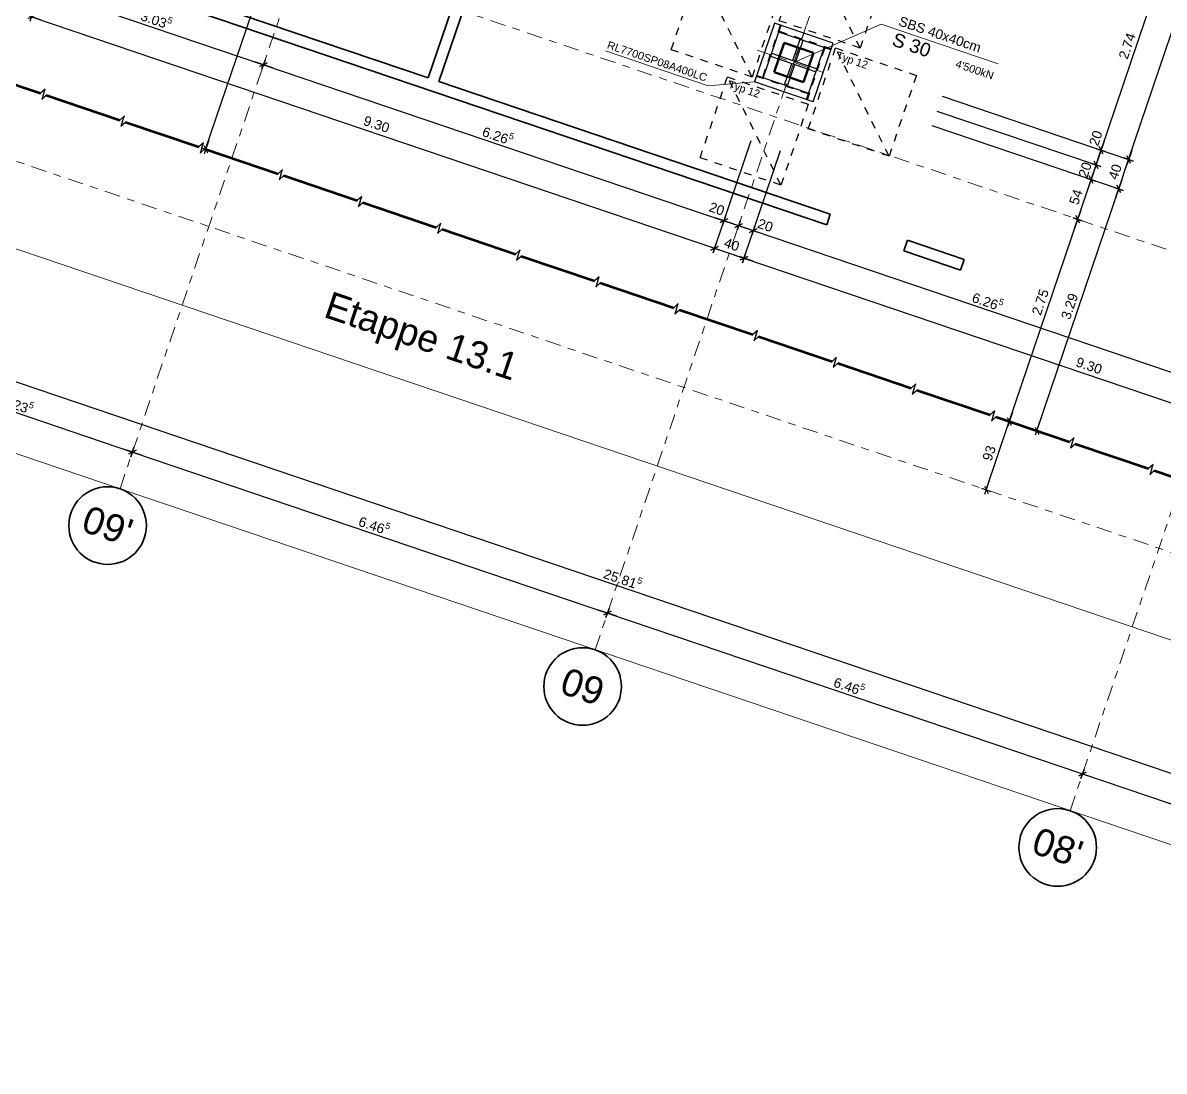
# Model space of a CAD drawing. Header units: metres. Extents: x 2661608 to 2661648.6, y 1209464.3 to 1209501.1.
# Drawn here: x 2661616.57 to 2661631.29, y 1209464.29 to 1209477.8 of the extents above; entities that cross this region are included whole.
import ezdxf

# ---------------------------------------------------------------- set-up
doc = ezdxf.new("R2010")
doc.units = ezdxf.units.M
doc.header["$PDMODE"] = 65
for name, pattern in [('AUSGEZOGEN', [0]), ('PHANTOM2_S8', [0.3, 0.2, -0.05, 0, -0.05]), ('VERDECKT2_S2', [0.025, 0, -0.025])]:
    doc.linetypes.add(name, pattern=pattern)
for name, color, linetype, lineweight in [('TB_639', 7, 'AUSGEZOGEN', 25), ('TB_641', 7, 'AUSGEZOGEN', 25), ('TB_643', 7, 'AUSGEZOGEN', 25), ('TB_645', 7, 'AUSGEZOGEN', 25), ('TB_649', 7, 'AUSGEZOGEN', 25), ('TB_650', 7, 'AUSGEZOGEN', 25)]:
    doc.layers.add(name, color=color, linetype=linetype, lineweight=lineweight)
doc.styles.add('ARIAL', font='arial.ttf')
doc.styles.add('MtXpl_Arial', font='arial.ttf')
doc.dimstyles.new('DIMSTYLE_3', dxfattribs={"dimtxt": 0.125, "dimasz": 0.125, "dimexe": 0, "dimexo": 0, "dimgap": 0.0625, "dimtad": 2, "dimdec": 3, "dimrnd": 0.005, "dimzin": 4, "dimdsep": 46, "dimtxsty": 'ARIAL', "dimblk1": 'ALL_ML_STRICH', "dimblk2": 'ALL_ML_STRICH', "dimsah": 1, "dimcen": 0, "dimclrd": 7, "dimclre": 7, "dimclrt": 7, "dimazin": 3, "dimtfac": 1, "dimtdec": 0, "dimtix": 1, "dimtmove": 2, "dimatfit": 3, "dimfxl": 0, "dimlwd": 0, "dimlwe": 25})
doc.dimstyles.new('DIMSTYLE_5', dxfattribs={"dimtxt": 0.125, "dimasz": 0.125, "dimexe": 0, "dimexo": 0, "dimgap": 0.0625, "dimtad": 2, "dimdec": 1, "dimlfac": 100, "dimrnd": 0.5, "dimzin": 4, "dimdsep": 46, "dimtxsty": 'ARIAL', "dimblk1": 'ALL_ML_STRICH', "dimblk2": 'ALL_ML_STRICH', "dimsah": 1, "dimcen": 0, "dimclrd": 7, "dimclre": 7, "dimclrt": 7, "dimazin": 3, "dimtfac": 1, "dimtdec": 0, "dimtix": 1, "dimtmove": 2, "dimatfit": 3, "dimfxl": 0, "dimtvp": 1.2, "dimlwd": 0, "dimlwe": 25})
doc.dimstyles.new('DIMSTYLE_7', dxfattribs={"dimtxt": 0.125, "dimasz": 0.125, "dimexe": 0, "dimexo": 0, "dimgap": 0.0625, "dimtad": 2, "dimrnd": 0.005, "dimzin": 4, "dimdsep": 46, "dimtxsty": 'ARIAL', "dimblk1": 'ALL_ML_STRICH', "dimblk2": 'ALL_ML_STRICH', "dimsah": 1, "dimcen": 0, "dimclrd": 7, "dimclre": 7, "dimclrt": 7, "dimazin": 3, "dimtfac": 1, "dimtdec": 0, "dimtix": 1, "dimtmove": 2, "dimatfit": 3, "dimfxl": 0, "dimlwd": 0, "dimlwe": 25})
doc.dimstyles.new('DIMSTYLE_9', dxfattribs={"dimtxt": 0.125, "dimasz": 0.125, "dimexe": 0, "dimexo": 0, "dimgap": 0.0625, "dimtad": 2, "dimdec": 1, "dimlfac": 100, "dimrnd": 0.5, "dimzin": 4, "dimdsep": 46, "dimtxsty": 'ARIAL', "dimblk1": 'ALL_ML_STRICH', "dimblk2": 'ALL_ML_STRICH', "dimsah": 1, "dimcen": 0, "dimclrd": 7, "dimclre": 7, "dimclrt": 7, "dimazin": 3, "dimtfac": 1, "dimtdec": 0, "dimtix": 1, "dimtmove": 2, "dimatfit": 3, "dimfxl": 0, "dimlwd": 0, "dimlwe": 25})

# ---------------------------------------------------------------- blocks, each defined once
blk = doc.blocks.new('COMPLEXOBJECT_0')
at = {"layer": 'TB_645', "color": 7, "linetype": 'VERDECKT2_S2', "lineweight": 25, "transparency": 33554687}
for p, q in [((2661626.326, 1209477.829), (2661626.679, 1209478.871)), ((2661626.679, 1209478.871), (2661627.721, 1209478.518)), ((2661627.368, 1209477.476), (2661626.679, 1209478.871)), ((2661624.933, 1209477.456), (2661625.286, 1209478.498)), ((2661625.286, 1209478.498), (2661626.327, 1209478.145)), ((2661625.975, 1209477.103), (2661625.286, 1209478.498)), ((2661627.721, 1209478.518), (2661627.368, 1209477.476)), ((2661626.327, 1209478.145), (2661625.975, 1209477.103)), ((2661627.368, 1209477.476), (2661626.326, 1209477.829)), ((2661626.338, 1209477.772), (2661626.109, 1209477.095)), ((2661626.995, 1209477.465), (2661626.317, 1209477.695)), ((2661625.975, 1209477.103), (2661624.933, 1209477.456)), ((2661626.688, 1209476.809), (2661626.917, 1209477.486)), ((2661626.699, 1209476.436), (2661627.052, 1209477.478)), ((2661627.052, 1209477.478), (2661628.094, 1209477.125)), ((2661627.741, 1209476.083), (2661627.052, 1209477.478)), ((2661625.306, 1209476.063), (2661625.658, 1209477.105)), ((2661625.658, 1209477.105), (2661626.7, 1209476.752)), ((2661626.348, 1209475.71), (2661625.658, 1209477.105)), ((2661626.032, 1209477.116), (2661626.709, 1209476.886)), ((2661628.094, 1209477.125), (2661627.741, 1209476.083)), ((2661626.7, 1209476.752), (2661626.348, 1209475.71)), ((2661627.741, 1209476.083), (2661626.699, 1209476.436)), ((2661626.348, 1209475.71), (2661625.306, 1209476.063))]:
    blk.add_line(p, q, dxfattribs=at)
at = {"layer": 'TB_645', "color": 7, "linetype": 'AUSGEZOGEN', "lineweight": 25, "transparency": 33554687}
for p, q in [((2661626.263, 1209477.798), (2661626.006, 1209477.04)), ((2661627.02, 1209477.541), (2661626.263, 1209477.798)), ((2661626.348, 1209477.769), (2661626.12, 1209477.096)), ((2661626.991, 1209477.456), (2661626.319, 1209477.683)), ((2661626.501, 1209477.316), (2661626.594, 1209477.59)), ((2661626.539, 1209477.303), (2661626.632, 1209477.578)), ((2661626.764, 1209476.783), (2661627.02, 1209477.541)), ((2661626.213, 1209477.371), (2661626.8, 1209477.172)), ((2661626.226, 1209477.409), (2661626.813, 1209477.21)), ((2661626.679, 1209476.812), (2661626.906, 1209477.485)), ((2661626.395, 1209477.003), (2661626.488, 1209477.278)), ((2661626.433, 1209476.99), (2661626.526, 1209477.265)), ((2661626.035, 1209477.125), (2661626.707, 1209476.897)), ((2661626.764, 1209476.783), (2661626.006, 1209477.04))]:
    blk.add_line(p, q, dxfattribs=at)
at = {"layer": 'TB_645', "color": 7, "linetype": 'AUSGEZOGEN', "lineweight": 18, "transparency": 33554687}
for p, q in [((2661624.084, 1209477.441), (2661625.409, 1209476.992)), ((2661625.409, 1209476.992), (2661626.006, 1209477.04))]:
    blk.add_line(p, q, dxfattribs=at)
at = {"layer": 'TB_645', "color": 7, "linetype": 'AUSGEZOGEN', "lineweight": 25, "transparency": 33554687, "char_height": 0.1, "attachment_point": 7, "style": 'ARIAL'}
for s, insert, width, rotation in [('\\W0.98;Typ 12', (2661626.669, 1209478.705), 0.47747, 341.2953), ('\\W0.98;Typ 12', (2661625.276, 1209478.333), 0.47747, 341.2953), ('\\W1.01;RL7700SP08A400LC', (2661624.096, 1209477.475), 1.39534, 341.2952), ('\\W0.98;Typ 12', (2661627.042, 1209477.312), 0.47747, 341.2953), ('\\W0.98;Typ 12', (2661625.649, 1209476.939), 0.47747, 341.2953)]:
    blk.add_mtext(s, dxfattribs=dict(at, insert=insert, width=width, rotation=rotation))
blk = doc.blocks.new('ALL_ML_STRICH')
at = {"color": 0, "linetype": 'ByBlock', "lineweight": -2}
for p, q in [((-1, 0), (0.5, 0)), ((-0.3, -0.3), (0.3, 0.3)), ((0, -0.5), (0, 0.5))]:
    blk.add_line(p, q, dxfattribs=at)
blk = doc.blocks.new('*D16')
at = {"layer": 'DEFPOINTS', "color": 7, "linetype": 'AUSGEZOGEN', "lineweight": 25, "transparency": 16777216}
for p in [(2661615.138, 1209473.939), (2661614.924, 1209473.307), (2661618.237, 1209473.011)]:
    blk.add_point(p, dxfattribs=at)
at = {"layer": 'TB_649', "color": 7, "linetype": 'AUSGEZOGEN', "lineweight": -2, "transparency": 16777216}
for p, q in [((2661614.924, 1209473.307), (2661614.924, 1209473.307)), ((2661614.924, 1209473.307), (2661617.986, 1209472.27)), ((2661617.986, 1209472.27), (2661617.986, 1209472.27))]:
    blk.add_line(p, q, dxfattribs=at)
at = {"layer": 'TB_649', "color": 7, "linetype": 'AUSGEZOGEN', "lineweight": 25, "transparency": 16777216, "xscale": 0.125, "yscale": 0.125, "zscale": 0.125}
for p, rotation in [((2661614.924, 1209473.307), 161.2952432351559), ((2661617.986, 1209472.27), 341.295243235156)]:
    blk.add_blockref('ALL_ML_STRICH', p, dxfattribs=dict(at, rotation=rotation))
at = {"layer": 'TB_649', "color": 7, "linetype": 'AUSGEZOGEN', "lineweight": 25, "transparency": 16777216, "insert": (2661616.512, 1209472.89), "char_height": 0.125, "width": 0.625, "attachment_point": 5, "rotation": 341.2952, "style": 'ARIAL'}
blk.add_mtext('\\A1;{\\A1;{3.23\\H0.082500;\\S5^ ;}}', dxfattribs=at)
blk = doc.blocks.new('*D17')
at = {"layer": 'DEFPOINTS', "color": 7, "linetype": 'AUSGEZOGEN', "lineweight": 25, "transparency": 16777216}
for p in [(2661618.237, 1209473.011), (2661617.986, 1209472.27), (2661624.373, 1209470.97)]:
    blk.add_point(p, dxfattribs=at)
at = {"layer": 'TB_649', "color": 7, "linetype": 'AUSGEZOGEN', "lineweight": -2, "transparency": 16777216}
for p, q in [((2661617.986, 1209472.27), (2661617.986, 1209472.27)), ((2661617.986, 1209472.27), (2661624.111, 1209470.196)), ((2661624.111, 1209470.196), (2661624.111, 1209470.196))]:
    blk.add_line(p, q, dxfattribs=at)
at = {"layer": 'TB_649', "color": 7, "linetype": 'AUSGEZOGEN', "lineweight": 25, "transparency": 16777216, "xscale": 0.125, "yscale": 0.125, "zscale": 0.125}
for p, rotation in [((2661617.986, 1209472.27), 161.2952432351559), ((2661624.111, 1209470.196), 341.295243235156)]:
    blk.add_blockref('ALL_ML_STRICH', p, dxfattribs=dict(at, rotation=rotation))
at = {"layer": 'TB_649', "color": 7, "linetype": 'AUSGEZOGEN', "lineweight": 25, "transparency": 16777216, "insert": (2661621.106, 1209471.334), "char_height": 0.125, "width": 0.625, "attachment_point": 5, "rotation": 341.2952, "style": 'ARIAL'}
blk.add_mtext('\\A1;{\\A1;{6.46\\H0.082500;\\S5^ ;}}', dxfattribs=at)
blk = doc.blocks.new('*D18')
at = {"layer": 'DEFPOINTS', "color": 7, "linetype": 'AUSGEZOGEN', "lineweight": 25, "transparency": 16777216}
for p in [(2661624.373, 1209470.97), (2661624.111, 1209470.196), (2661630.344, 1209468.439)]:
    blk.add_point(p, dxfattribs=at)
at = {"layer": 'TB_649', "color": 7, "linetype": 'AUSGEZOGEN', "lineweight": -2, "transparency": 16777216}
for p, q in [((2661624.111, 1209470.196), (2661624.111, 1209470.196)), ((2661624.111, 1209470.196), (2661630.236, 1209468.122)), ((2661630.236, 1209468.122), (2661630.236, 1209468.122))]:
    blk.add_line(p, q, dxfattribs=at)
at = {"layer": 'TB_649', "color": 7, "linetype": 'AUSGEZOGEN', "lineweight": 25, "transparency": 16777216, "xscale": 0.125, "yscale": 0.125, "zscale": 0.125}
for p, rotation in [((2661624.111, 1209470.196), 161.2952432351559), ((2661630.236, 1209468.122), 341.295243235156)]:
    blk.add_blockref('ALL_ML_STRICH', p, dxfattribs=dict(at, rotation=rotation))
at = {"layer": 'TB_649', "color": 7, "linetype": 'AUSGEZOGEN', "lineweight": 25, "transparency": 16777216, "insert": (2661627.231, 1209469.261), "char_height": 0.125, "width": 0.625, "attachment_point": 5, "rotation": 341.2952, "style": 'ARIAL'}
blk.add_mtext('\\A1;{\\A1;{6.46\\H0.082500;\\S5^ ;}}', dxfattribs=at)
blk = doc.blocks.new('*D19')
at = {"layer": 'DEFPOINTS', "color": 7, "linetype": 'AUSGEZOGEN', "lineweight": 25, "transparency": 16777216}
for p in [(2661630.344, 1209468.439), (2661630.236, 1209468.122), (2661633.509, 1209467.707)]:
    blk.add_point(p, dxfattribs=at)
at = {"layer": 'TB_649', "color": 7, "linetype": 'AUSGEZOGEN', "lineweight": -2, "transparency": 16777216}
for p, q in [((2661630.236, 1209468.122), (2661630.236, 1209468.122)), ((2661630.236, 1209468.122), (2661633.299, 1209467.085)), ((2661633.299, 1209467.085), (2661633.299, 1209467.085))]:
    blk.add_line(p, q, dxfattribs=at)
at = {"layer": 'TB_649', "color": 7, "linetype": 'AUSGEZOGEN', "lineweight": 25, "transparency": 16777216, "xscale": 0.125, "yscale": 0.125, "zscale": 0.125}
for p, rotation in [((2661630.236, 1209468.122), 161.2952432351559), ((2661633.299, 1209467.085), 341.295243235156)]:
    blk.add_blockref('ALL_ML_STRICH', p, dxfattribs=dict(at, rotation=rotation))
at = {"layer": 'TB_649', "color": 7, "linetype": 'AUSGEZOGEN', "lineweight": 25, "transparency": 16777216, "insert": (2661631.825, 1209467.705), "char_height": 0.125, "width": 0.625, "attachment_point": 5, "rotation": 341.2952, "style": 'ARIAL'}
blk.add_mtext('\\A1;{\\A1;{3.23\\H0.082500;\\S5^ ;}}', dxfattribs=at)
blk = doc.blocks.new('*D22')
at = {"layer": 'DEFPOINTS', "color": 7, "linetype": 'AUSGEZOGEN', "lineweight": 25, "transparency": 16777216}
for p in [(2661612.629, 1209476.445), (2661612.032, 1209474.682), (2661637.18, 1209468.461)]:
    blk.add_point(p, dxfattribs=at)
at = {"layer": 'TB_649', "color": 7, "linetype": 'AUSGEZOGEN', "lineweight": -2, "transparency": 16777216}
for p, q in [((2661612.393, 1209475.747), (2661612.032, 1209474.682)), ((2661612.032, 1209474.682), (2661636.483, 1209466.403)), ((2661636.483, 1209466.403), (2661636.483, 1209466.403))]:
    blk.add_line(p, q, dxfattribs=at)
at = {"layer": 'TB_649', "color": 7, "linetype": 'AUSGEZOGEN', "lineweight": 25, "transparency": 16777216, "xscale": 0.125, "yscale": 0.125, "zscale": 0.125}
for p, rotation in [((2661612.032, 1209474.682), 161.2952431311741), ((2661636.483, 1209466.403), 341.2952431311741)]:
    blk.add_blockref('ALL_ML_STRICH', p, dxfattribs=dict(at, rotation=rotation))
at = {"layer": 'TB_649', "color": 7, "linetype": 'AUSGEZOGEN', "lineweight": 25, "transparency": 16777216, "insert": (2661624.31, 1209470.645), "char_height": 0.125, "width": 0.75, "attachment_point": 5, "rotation": 341.2952, "style": 'ARIAL'}
blk.add_mtext('\\A1;{\\A1;{25.81\\H0.082500;\\S5^ ;}}', dxfattribs=at)
blk = doc.blocks.new('*D26')
at = {"layer": 'DEFPOINTS', "color": 7, "linetype": 'AUSGEZOGEN', "lineweight": 25, "transparency": 16777216}
for p in [(2661617.451, 1209480.148), (2661616.803, 1209478.234), (2661619.688, 1209477.296)]:
    blk.add_point(p, dxfattribs=at)
at = {"layer": 'TB_649', "color": 7, "linetype": 'AUSGEZOGEN', "lineweight": -2, "transparency": 16777216}
for p, q in [((2661616.803, 1209478.234), (2661616.803, 1209478.234)), ((2661616.803, 1209478.234), (2661619.676, 1209477.262)), ((2661619.676, 1209477.262), (2661619.676, 1209477.262))]:
    blk.add_line(p, q, dxfattribs=at)
at = {"layer": 'TB_649', "color": 7, "linetype": 'AUSGEZOGEN', "lineweight": 25, "transparency": 16777216, "xscale": 0.125, "yscale": 0.125, "zscale": 0.125}
for p, rotation in [((2661616.803, 1209478.234), 161.2952432383827), ((2661619.676, 1209477.262), 341.2952432383828)]:
    blk.add_blockref('ALL_ML_STRICH', p, dxfattribs=dict(at, rotation=rotation))
at = {"layer": 'TB_649', "color": 7, "linetype": 'AUSGEZOGEN', "lineweight": 25, "transparency": 16777216, "insert": (2661618.297, 1209477.85), "char_height": 0.125, "width": 0.625, "attachment_point": 5, "rotation": 341.2952, "style": 'ARIAL'}
blk.add_mtext('\\A1;{\\A1;{3.03\\H0.082500;\\S5^ ;}}', dxfattribs=at)
blk = doc.blocks.new('*D27')
at = {"layer": 'DEFPOINTS', "color": 7, "linetype": 'AUSGEZOGEN', "lineweight": 25, "transparency": 16777216}
for p in [(2661619.676, 1209477.262), (2661619.688, 1209477.296), (2661626.26, 1209477.165)]:
    blk.add_point(p, dxfattribs=at)
at = {"layer": 'TB_649', "color": 7, "linetype": 'AUSGEZOGEN', "lineweight": -2, "transparency": 16777216}
for p, q in [((2661619.676, 1209477.262), (2661619.676, 1209477.262)), ((2661619.676, 1209477.262), (2661625.612, 1209475.252)), ((2661625.612, 1209475.252), (2661625.612, 1209475.252))]:
    blk.add_line(p, q, dxfattribs=at)
at = {"layer": 'TB_649', "color": 7, "linetype": 'AUSGEZOGEN', "lineweight": 25, "transparency": 16777216, "xscale": 0.125, "yscale": 0.125, "zscale": 0.125}
for p, rotation in [((2661619.676, 1209477.262), 161.2952432383827), ((2661625.612, 1209475.252), 341.2952432383828)]:
    blk.add_blockref('ALL_ML_STRICH', p, dxfattribs=dict(at, rotation=rotation))
at = {"layer": 'TB_649', "color": 7, "linetype": 'AUSGEZOGEN', "lineweight": 25, "transparency": 16777216, "insert": (2661622.701, 1209476.358), "char_height": 0.125, "width": 0.625, "attachment_point": 5, "rotation": 341.2952, "style": 'ARIAL'}
blk.add_mtext('\\A1;{\\A1;{6.26\\H0.082500;\\S5^ ;}}', dxfattribs=at)
blk = doc.blocks.new('*D28')
at = {"layer": 'DEFPOINTS', "color": 7, "linetype": 'AUSGEZOGEN', "lineweight": 25, "transparency": 16777216}
for p in [(2661626.26, 1209477.165), (2661625.872, 1209475.397), (2661625.612, 1209475.252)]:
    blk.add_point(p, dxfattribs=at)
at = {"layer": 'TB_649', "color": 7, "linetype": 'AUSGEZOGEN', "lineweight": -2, "transparency": 16777216}
for p, q in [((2661625.612, 1209475.252), (2661625.612, 1209475.252)), ((2661625.612, 1209475.252), (2661625.801, 1209475.188)), ((2661625.801, 1209475.188), (2661625.801, 1209475.188))]:
    blk.add_line(p, q, dxfattribs=at)
at = {"layer": 'TB_649', "color": 7, "linetype": 'AUSGEZOGEN', "lineweight": 25, "transparency": 16777216, "xscale": 0.125, "yscale": 0.125, "zscale": 0.125}
for p, rotation in [((2661625.612, 1209475.252), 161.2952432383827), ((2661625.801, 1209475.188), 341.2952432383828)]:
    blk.add_blockref('ALL_ML_STRICH', p, dxfattribs=dict(at, rotation=rotation))
at = {"layer": 'TB_649', "color": 7, "linetype": 'AUSGEZOGEN', "lineweight": 25, "transparency": 16777216, "insert": (2661625.52, 1209475.404), "char_height": 0.125, "width": 0.5, "attachment_point": 5, "rotation": 341.2952, "style": 'ARIAL'}
blk.add_mtext('\\A1;{\\A1;{20\\H0.082500;\\S^ ;}}', dxfattribs=at)
blk = doc.blocks.new('*D29')
at = {"layer": 'DEFPOINTS', "color": 7, "linetype": 'AUSGEZOGEN', "lineweight": 25, "transparency": 16777216}
for p in [(2661626.638, 1209477.037), (2661625.872, 1209475.397), (2661625.801, 1209475.188)]:
    blk.add_point(p, dxfattribs=at)
at = {"layer": 'TB_649', "color": 7, "linetype": 'AUSGEZOGEN', "lineweight": -2, "transparency": 16777216}
for p, q in [((2661625.801, 1209475.188), (2661625.801, 1209475.188)), ((2661625.801, 1209475.188), (2661625.991, 1209475.124)), ((2661625.991, 1209475.124), (2661625.991, 1209475.124))]:
    blk.add_line(p, q, dxfattribs=at)
at = {"layer": 'TB_649', "color": 7, "linetype": 'AUSGEZOGEN', "lineweight": 25, "transparency": 16777216, "xscale": 0.125, "yscale": 0.125, "zscale": 0.125}
for p, rotation in [((2661625.801, 1209475.188), 161.2952432383827), ((2661625.991, 1209475.124), 341.2952432383828)]:
    blk.add_blockref('ALL_ML_STRICH', p, dxfattribs=dict(at, rotation=rotation))
at = {"layer": 'TB_649', "color": 7, "linetype": 'AUSGEZOGEN', "lineweight": 25, "transparency": 16777216, "insert": (2661626.146, 1209475.192), "char_height": 0.125, "width": 0.5, "attachment_point": 5, "rotation": 341.2952, "style": 'ARIAL'}
blk.add_mtext('\\A1;{\\A1;{20\\H0.082500;\\S^ ;}}', dxfattribs=at)
blk = doc.blocks.new('*D30')
at = {"layer": 'DEFPOINTS', "color": 7, "linetype": 'AUSGEZOGEN', "lineweight": 25, "transparency": 16777216}
for p in [(2661626.638, 1209477.037), (2661625.991, 1209475.124), (2661631.907, 1209473.058)]:
    blk.add_point(p, dxfattribs=at)
at = {"layer": 'TB_649', "color": 7, "linetype": 'AUSGEZOGEN', "lineweight": -2, "transparency": 16777216}
for p, q in [((2661625.991, 1209475.124), (2661625.991, 1209475.124)), ((2661625.991, 1209475.124), (2661631.926, 1209473.114)), ((2661631.926, 1209473.114), (2661631.926, 1209473.114))]:
    blk.add_line(p, q, dxfattribs=at)
at = {"layer": 'TB_649', "color": 7, "linetype": 'AUSGEZOGEN', "lineweight": 25, "transparency": 16777216, "xscale": 0.125, "yscale": 0.125, "zscale": 0.125}
for p, rotation in [((2661625.991, 1209475.124), 161.2952432383827), ((2661631.926, 1209473.114), 341.2952432383828)]:
    blk.add_blockref('ALL_ML_STRICH', p, dxfattribs=dict(at, rotation=rotation))
at = {"layer": 'TB_649', "color": 7, "linetype": 'AUSGEZOGEN', "lineweight": 25, "transparency": 16777216, "insert": (2661629.016, 1209474.22), "char_height": 0.125, "width": 0.625, "attachment_point": 5, "rotation": 341.2952, "style": 'ARIAL'}
blk.add_mtext('\\A1;{\\A1;{6.26\\H0.082500;\\S5^ ;}}', dxfattribs=at)
blk = doc.blocks.new('*D119')
at = {"layer": 'DEFPOINTS', "color": 7, "linetype": 'AUSGEZOGEN', "lineweight": 25, "transparency": 16777216}
for p in [(2661628.805, 1209472.83), (2661628.531, 1209471.941), (2661628.994, 1209471.784)]:
    blk.add_point(p, dxfattribs=at)
at = {"layer": 'TB_649', "color": 7, "linetype": 'AUSGEZOGEN', "lineweight": -2, "transparency": 16777216}
for p, q in [((2661628.994, 1209471.784), (2661629.292, 1209472.665)), ((2661629.292, 1209472.665), (2661629.292, 1209472.665)), ((2661628.994, 1209471.784), (2661628.994, 1209471.784))]:
    blk.add_line(p, q, dxfattribs=at)
at = {"layer": 'TB_649', "color": 7, "linetype": 'AUSGEZOGEN', "lineweight": 25, "transparency": 16777216, "xscale": 0.125, "yscale": 0.125, "zscale": 0.125}
for p, rotation in [((2661629.292, 1209472.665), 71.2952432144279), ((2661628.994, 1209471.784), 251.2952432144279)]:
    blk.add_blockref('ALL_ML_STRICH', p, dxfattribs=dict(at, rotation=rotation))
at = {"layer": 'TB_649', "color": 7, "linetype": 'AUSGEZOGEN', "lineweight": 25, "transparency": 16777216, "insert": (2661629.032, 1209472.256), "char_height": 0.125, "width": 0.5, "attachment_point": 5, "rotation": 71.2952, "style": 'ARIAL'}
blk.add_mtext('\\A1;{\\A1;{93\\H0.082500;\\S^ ;}}', dxfattribs=at)
blk = doc.blocks.new('*D120')
at = {"layer": 'DEFPOINTS', "color": 7, "linetype": 'AUSGEZOGEN', "lineweight": 25, "transparency": 16777216}
for p in [(2661628.571, 1209475.812), (2661628.805, 1209472.83), (2661629.292, 1209472.665)]:
    blk.add_point(p, dxfattribs=at)
at = {"layer": 'TB_649', "color": 7, "linetype": 'AUSGEZOGEN', "lineweight": -2, "transparency": 16777216}
for p, q in [((2661629.292, 1209472.665), (2661630.174, 1209475.27)), ((2661630.174, 1209475.27), (2661630.174, 1209475.27)), ((2661629.292, 1209472.665), (2661629.292, 1209472.665))]:
    blk.add_line(p, q, dxfattribs=at)
at = {"layer": 'TB_649', "color": 7, "linetype": 'AUSGEZOGEN', "lineweight": 25, "transparency": 16777216, "xscale": 0.125, "yscale": 0.125, "zscale": 0.125}
for p, rotation in [((2661630.174, 1209475.27), 71.2952432144279), ((2661629.292, 1209472.665), 251.2952432144279)]:
    blk.add_blockref('ALL_ML_STRICH', p, dxfattribs=dict(at, rotation=rotation))
at = {"layer": 'TB_649', "color": 7, "linetype": 'AUSGEZOGEN', "lineweight": 25, "transparency": 16777216, "insert": (2661629.692, 1209474.203), "char_height": 0.125, "width": 0.5, "attachment_point": 5, "rotation": 71.2952, "style": 'ARIAL'}
blk.add_mtext('\\A1;{\\A1;{2.75\\H0.082500;\\S^ ;}}', dxfattribs=at)
blk = doc.blocks.new('*D121')
at = {"layer": 'DEFPOINTS', "color": 7, "linetype": 'AUSGEZOGEN', "lineweight": 25, "transparency": 16777216}
for p in [(2661626.638, 1209477.037), (2661628.571, 1209475.812), (2661630.174, 1209475.27)]:
    blk.add_point(p, dxfattribs=at)
at = {"layer": 'TB_649', "color": 7, "linetype": 'AUSGEZOGEN', "lineweight": -2, "transparency": 16777216}
for p, q in [((2661630.174, 1209475.27), (2661630.347, 1209475.781)), ((2661630.347, 1209475.781), (2661630.347, 1209475.781)), ((2661630.174, 1209475.27), (2661630.174, 1209475.27))]:
    blk.add_line(p, q, dxfattribs=at)
at = {"layer": 'TB_649', "color": 7, "linetype": 'AUSGEZOGEN', "lineweight": 25, "transparency": 16777216, "xscale": 0.125, "yscale": 0.125, "zscale": 0.125}
for p, rotation in [((2661630.347, 1209475.781), 71.2952432144279), ((2661630.174, 1209475.27), 251.2952432144279)]:
    blk.add_blockref('ALL_ML_STRICH', p, dxfattribs=dict(at, rotation=rotation))
at = {"layer": 'TB_649', "color": 7, "linetype": 'AUSGEZOGEN', "lineweight": 25, "transparency": 16777216, "insert": (2661630.15, 1209475.557), "char_height": 0.125, "width": 0.5, "attachment_point": 5, "rotation": 71.2952, "style": 'ARIAL'}
blk.add_mtext('\\A1;{\\A1;{54\\H0.082500;\\S^ ;}}', dxfattribs=at)
blk = doc.blocks.new('*D122')
at = {"layer": 'DEFPOINTS', "color": 7, "linetype": 'AUSGEZOGEN', "lineweight": 25, "transparency": 16777216}
for p in [(2661626.987, 1209477.13), (2661626.638, 1209477.037), (2661630.347, 1209475.781)]:
    blk.add_point(p, dxfattribs=at)
at = {"layer": 'TB_649', "color": 7, "linetype": 'AUSGEZOGEN', "lineweight": -2, "transparency": 16777216}
for p, q in [((2661628.359, 1209476.665), (2661630.411, 1209475.971)), ((2661630.347, 1209475.781), (2661630.411, 1209475.971)), ((2661630.347, 1209475.781), (2661630.347, 1209475.781))]:
    blk.add_line(p, q, dxfattribs=at)
at = {"layer": 'TB_649', "color": 7, "linetype": 'AUSGEZOGEN', "lineweight": 25, "transparency": 16777216, "xscale": 0.125, "yscale": 0.125, "zscale": 0.125}
for p, rotation in [((2661630.411, 1209475.971), 71.2952432144279), ((2661630.347, 1209475.781), 251.2952432144279)]:
    blk.add_blockref('ALL_ML_STRICH', p, dxfattribs=dict(at, rotation=rotation))
at = {"layer": 'TB_649', "color": 7, "linetype": 'AUSGEZOGEN', "lineweight": 25, "transparency": 16777216, "insert": (2661630.269, 1209475.908), "char_height": 0.125, "width": 0.5, "attachment_point": 5, "rotation": 71.2952, "style": 'ARIAL'}
blk.add_mtext('\\A1;{\\A1;{20\\H0.082500;\\S^ ;}}', dxfattribs=at)
blk = doc.blocks.new('*D123')
at = {"layer": 'DEFPOINTS', "color": 7, "linetype": 'AUSGEZOGEN', "lineweight": 25, "transparency": 16777216}
for p in [(2661626.767, 1209477.416), (2661626.987, 1209477.13), (2661630.411, 1209475.971)]:
    blk.add_point(p, dxfattribs=at)
at = {"layer": 'TB_649', "color": 7, "linetype": 'AUSGEZOGEN', "lineweight": -2, "transparency": 16777216}
for p, q in [((2661628.359, 1209476.665), (2661630.411, 1209475.971)), ((2661630.411, 1209475.971), (2661630.475, 1209476.16)), ((2661630.475, 1209476.16), (2661630.475, 1209476.16))]:
    blk.add_line(p, q, dxfattribs=at)
at = {"layer": 'TB_649', "color": 7, "linetype": 'AUSGEZOGEN', "lineweight": 25, "transparency": 16777216, "xscale": 0.125, "yscale": 0.125, "zscale": 0.125}
for p, rotation in [((2661630.475, 1209476.16), 71.2952432144279), ((2661630.411, 1209475.971), 251.2952432144279)]:
    blk.add_blockref('ALL_ML_STRICH', p, dxfattribs=dict(at, rotation=rotation))
at = {"layer": 'TB_649', "color": 7, "linetype": 'AUSGEZOGEN', "lineweight": 25, "transparency": 16777216, "insert": (2661630.407, 1209476.315), "char_height": 0.125, "width": 0.5, "attachment_point": 5, "rotation": 71.2952, "style": 'ARIAL'}
blk.add_mtext('\\A1;{\\A1;{20\\H0.082500;\\S^ ;}}', dxfattribs=at)
blk = doc.blocks.new('*D124')
at = {"layer": 'DEFPOINTS', "color": 7, "linetype": 'AUSGEZOGEN', "lineweight": 25, "transparency": 16777216}
for p in [(2661630.933, 1209478.898), (2661626.767, 1209477.416), (2661630.475, 1209476.16)]:
    blk.add_point(p, dxfattribs=at)
at = {"layer": 'TB_649', "color": 7, "linetype": 'AUSGEZOGEN', "lineweight": -2, "transparency": 16777216}
for p, q in [((2661630.475, 1209476.16), (2661631.354, 1209478.755)), ((2661631.354, 1209478.755), (2661631.354, 1209478.755)), ((2661630.475, 1209476.16), (2661630.475, 1209476.16))]:
    blk.add_line(p, q, dxfattribs=at)
at = {"layer": 'TB_649', "color": 7, "linetype": 'AUSGEZOGEN', "lineweight": 25, "transparency": 16777216, "xscale": 0.125, "yscale": 0.125, "zscale": 0.125}
for p, rotation in [((2661631.354, 1209478.755), 71.2952432144279), ((2661630.475, 1209476.16), 251.2952432144279)]:
    blk.add_blockref('ALL_ML_STRICH', p, dxfattribs=dict(at, rotation=rotation))
at = {"layer": 'TB_649', "color": 7, "linetype": 'AUSGEZOGEN', "lineweight": 25, "transparency": 16777216, "insert": (2661630.811, 1209477.503), "char_height": 0.125, "width": 0.5, "attachment_point": 5, "rotation": 71.2952, "style": 'ARIAL'}
blk.add_mtext('\\A1;{\\A1;{2.74\\H0.082500;\\S^ ;}}', dxfattribs=at)
blk = doc.blocks.new('*D128')
at = {"layer": 'DEFPOINTS', "color": 7, "linetype": 'AUSGEZOGEN', "lineweight": 25, "transparency": 16777216}
for p in [(2661617.451, 1209480.148), (2661616.683, 1209477.879), (2661626.26, 1209477.165)]:
    blk.add_point(p, dxfattribs=at)
at = {"layer": 'TB_649', "color": 7, "linetype": 'AUSGEZOGEN', "lineweight": -2, "transparency": 16777216}
for p, q in [((2661617.15, 1209479.259), (2661616.683, 1209477.879)), ((2661616.683, 1209477.879), (2661625.492, 1209474.897)), ((2661625.96, 1209476.28), (2661625.492, 1209474.897))]:
    blk.add_line(p, q, dxfattribs=at)
at = {"layer": 'TB_649', "color": 7, "linetype": 'AUSGEZOGEN', "lineweight": 25, "transparency": 16777216, "xscale": 0.125, "yscale": 0.125, "zscale": 0.125}
for p, rotation in [((2661616.683, 1209477.879), 161.2952431311741), ((2661625.492, 1209474.897), 341.2952431311741)]:
    blk.add_blockref('ALL_ML_STRICH', p, dxfattribs=dict(at, rotation=rotation))
at = {"layer": 'TB_649', "color": 7, "linetype": 'AUSGEZOGEN', "lineweight": 25, "transparency": 16777216, "insert": (2661621.133, 1209476.494), "char_height": 0.125, "width": 0.5, "attachment_point": 5, "rotation": 341.2952, "style": 'ARIAL'}
blk.add_mtext('\\A1;{\\A1;{9.30\\H0.082500;\\S^ ;}}', dxfattribs=at)
blk = doc.blocks.new('*D129')
at = {"layer": 'DEFPOINTS', "color": 7, "linetype": 'AUSGEZOGEN', "lineweight": 25, "transparency": 16777216}
for p in [(2661626.26, 1209477.165), (2661626.638, 1209477.037), (2661625.492, 1209474.897)]:
    blk.add_point(p, dxfattribs=at)
at = {"layer": 'TB_649', "color": 7, "linetype": 'AUSGEZOGEN', "lineweight": -2, "transparency": 16777216}
for p, q in [((2661625.96, 1209476.28), (2661625.492, 1209474.897)), ((2661626.339, 1209476.152), (2661625.871, 1209474.769)), ((2661625.492, 1209474.897), (2661625.871, 1209474.769))]:
    blk.add_line(p, q, dxfattribs=at)
at = {"layer": 'TB_649', "color": 7, "linetype": 'AUSGEZOGEN', "lineweight": 25, "transparency": 16777216, "xscale": 0.125, "yscale": 0.125, "zscale": 0.125}
for p, rotation in [((2661625.492, 1209474.897), 161.2952431311741), ((2661625.871, 1209474.769), 341.2952431311741)]:
    blk.add_blockref('ALL_ML_STRICH', p, dxfattribs=dict(at, rotation=rotation))
at = {"layer": 'TB_649', "color": 7, "linetype": 'AUSGEZOGEN', "lineweight": 25, "transparency": 16777216, "insert": (2661625.713, 1209474.943), "char_height": 0.125, "width": 0.5, "attachment_point": 5, "rotation": 341.2952, "style": 'ARIAL'}
blk.add_mtext('\\A1;{\\A1;{40\\H0.082500;\\S^ ;}}', dxfattribs=at)
blk = doc.blocks.new('*D130')
at = {"layer": 'DEFPOINTS', "color": 7, "linetype": 'AUSGEZOGEN', "lineweight": 25, "transparency": 16777216}
for p in [(2661626.638, 1209477.037), (2661625.871, 1209474.769), (2661635.447, 1209474.054)]:
    blk.add_point(p, dxfattribs=at)
at = {"layer": 'TB_649', "color": 7, "linetype": 'AUSGEZOGEN', "lineweight": -2, "transparency": 16777216}
for p, q in [((2661626.339, 1209476.152), (2661625.871, 1209474.769)), ((2661625.871, 1209474.769), (2661634.679, 1209471.786)), ((2661635.149, 1209473.174), (2661634.679, 1209471.786))]:
    blk.add_line(p, q, dxfattribs=at)
at = {"layer": 'TB_649', "color": 7, "linetype": 'AUSGEZOGEN', "lineweight": 25, "transparency": 16777216, "xscale": 0.125, "yscale": 0.125, "zscale": 0.125}
for p, rotation in [((2661625.871, 1209474.769), 161.2952431311741), ((2661634.679, 1209471.786), 341.2952431311741)]:
    blk.add_blockref('ALL_ML_STRICH', p, dxfattribs=dict(at, rotation=rotation))
at = {"layer": 'TB_649', "color": 7, "linetype": 'AUSGEZOGEN', "lineweight": 25, "transparency": 16777216, "insert": (2661630.32, 1209473.383), "char_height": 0.125, "width": 0.5, "attachment_point": 5, "rotation": 341.2952, "style": 'ARIAL'}
blk.add_mtext('\\A1;{\\A1;{9.30\\H0.082500;\\S^ ;}}', dxfattribs=at)
blk = doc.blocks.new('*D149')
at = {"layer": 'DEFPOINTS', "color": 7, "linetype": 'AUSGEZOGEN', "lineweight": 25, "transparency": 16777216}
for p in [(2661617.451, 1209480.148), (2661618.369, 1209476.363), (2661618.93, 1209476.173)]:
    blk.add_point(p, dxfattribs=at)
at = {"layer": 'TB_649', "color": 7, "linetype": 'AUSGEZOGEN', "lineweight": -2, "transparency": 16777216}
for p, q in [((2661618.494, 1209479.794), (2661619.986, 1209479.289)), ((2661618.93, 1209476.173), (2661619.986, 1209479.289)), ((2661618.93, 1209476.173), (2661618.93, 1209476.173))]:
    blk.add_line(p, q, dxfattribs=at)
at = {"layer": 'TB_649', "color": 7, "linetype": 'AUSGEZOGEN', "lineweight": 25, "transparency": 16777216, "xscale": 0.125, "yscale": 0.125, "zscale": 0.125}
for p, rotation in [((2661619.986, 1209479.289), 71.29524323428163), ((2661618.93, 1209476.173), 251.2952432342816)]:
    blk.add_blockref('ALL_ML_STRICH', p, dxfattribs=dict(at, rotation=rotation))
at = {"layer": 'TB_649', "color": 7, "linetype": 'AUSGEZOGEN', "lineweight": 25, "transparency": 16777216, "insert": (2661619.479, 1209478.152), "char_height": 0.125, "width": 0.5, "attachment_point": 5, "rotation": 71.2952, "style": 'ARIAL'}
blk.add_mtext('\\A1;{\\A1;{3.29\\H0.082500;\\S^ ;}}', dxfattribs=at)
blk = doc.blocks.new('*D183')
at = {"layer": 'DEFPOINTS', "color": 7, "linetype": 'AUSGEZOGEN', "lineweight": 25, "transparency": 16777216}
for p in [(2661626.638, 1209477.037), (2661629.594, 1209472.563), (2661629.647, 1209472.545)]:
    blk.add_point(p, dxfattribs=at)
at = {"layer": 'TB_649', "color": 7, "linetype": 'AUSGEZOGEN', "lineweight": -2, "transparency": 16777216}
for p, q in [((2661628.293, 1209476.477), (2661630.702, 1209475.661)), ((2661629.647, 1209472.545), (2661630.702, 1209475.661)), ((2661629.647, 1209472.545), (2661629.647, 1209472.545))]:
    blk.add_line(p, q, dxfattribs=at)
at = {"layer": 'TB_649', "color": 7, "linetype": 'AUSGEZOGEN', "lineweight": 25, "transparency": 16777216, "xscale": 0.125, "yscale": 0.125, "zscale": 0.125}
for p, rotation in [((2661630.702, 1209475.661), 71.29524323118135), ((2661629.647, 1209472.545), 251.2952432311813)]:
    blk.add_blockref('ALL_ML_STRICH', p, dxfattribs=dict(at, rotation=rotation))
at = {"layer": 'TB_649', "color": 7, "linetype": 'AUSGEZOGEN', "lineweight": 25, "transparency": 16777216, "insert": (2661630.069, 1209474.148), "char_height": 0.125, "width": 0.5, "attachment_point": 5, "rotation": 71.2952, "style": 'ARIAL'}
blk.add_mtext('\\A1;{\\A1;{3.29\\H0.082500;\\S^ ;}}', dxfattribs=at)
blk = doc.blocks.new('*D184')
at = {"layer": 'DEFPOINTS', "color": 7, "linetype": 'AUSGEZOGEN', "lineweight": 25, "transparency": 16777216}
for p in [(2661626.767, 1209477.416), (2661626.638, 1209477.037), (2661630.702, 1209475.661)]:
    blk.add_point(p, dxfattribs=at)
at = {"layer": 'TB_649', "color": 7, "linetype": 'AUSGEZOGEN', "lineweight": -2, "transparency": 16777216}
for p, q in [((2661628.424, 1209476.855), (2661630.83, 1209476.04)), ((2661628.293, 1209476.477), (2661630.702, 1209475.661)), ((2661630.702, 1209475.661), (2661630.83, 1209476.04))]:
    blk.add_line(p, q, dxfattribs=at)
at = {"layer": 'TB_649', "color": 7, "linetype": 'AUSGEZOGEN', "lineweight": 25, "transparency": 16777216, "xscale": 0.125, "yscale": 0.125, "zscale": 0.125}
for p, rotation in [((2661630.83, 1209476.04), 71.29524323118135), ((2661630.702, 1209475.661), 251.2952432311813)]:
    blk.add_blockref('ALL_ML_STRICH', p, dxfattribs=dict(at, rotation=rotation))
at = {"layer": 'TB_649', "color": 7, "linetype": 'AUSGEZOGEN', "lineweight": 25, "transparency": 16777216, "insert": (2661630.656, 1209475.882), "char_height": 0.125, "width": 0.5, "attachment_point": 5, "rotation": 71.2952, "style": 'ARIAL'}
blk.add_mtext('\\A1;{\\A1;{40\\H0.082500;\\S^ ;}}', dxfattribs=at)
blk = doc.blocks.new('*D185')
at = {"layer": 'DEFPOINTS', "color": 7, "linetype": 'AUSGEZOGEN', "lineweight": 25, "transparency": 16777216}
for p in [(2661635.672, 1209484.8), (2661626.767, 1209477.416), (2661630.83, 1209476.04)]:
    blk.add_point(p, dxfattribs=at)
at = {"layer": 'TB_649', "color": 7, "linetype": 'AUSGEZOGEN', "lineweight": -2, "transparency": 16777216}
for p, q in [((2661630.83, 1209476.04), (2661633.989, 1209485.37)), ((2661634.724, 1209485.121), (2661633.989, 1209485.37)), ((2661628.424, 1209476.855), (2661630.83, 1209476.04))]:
    blk.add_line(p, q, dxfattribs=at)
at = {"layer": 'TB_649', "color": 7, "linetype": 'AUSGEZOGEN', "lineweight": 25, "transparency": 16777216, "xscale": 0.125, "yscale": 0.125, "zscale": 0.125}
for p, rotation in [((2661633.989, 1209485.37), 71.29524323118135), ((2661630.83, 1209476.04), 251.2952432311813)]:
    blk.add_blockref('ALL_ML_STRICH', p, dxfattribs=dict(at, rotation=rotation))
at = {"layer": 'TB_649', "color": 7, "linetype": 'AUSGEZOGEN', "lineweight": 25, "transparency": 16777216, "insert": (2661632.304, 1209480.75), "char_height": 0.125, "width": 0.5, "attachment_point": 5, "rotation": 71.2952, "style": 'ARIAL'}
blk.add_mtext('\\A1;{\\A1;{9.85\\H0.082500;\\S^ ;}}', dxfattribs=at)

msp = doc.modelspace()

# ---------------------------------------------------------------- linework, layer by layer
at = {"layer": 'TB_639', "color": 191, "linetype": 'AUSGEZOGEN', "lineweight": 13, "transparency": 33554687}
msp.add_line((2661638.4252, 1209467.4612), (2661611.1321, 1209476.7019), dxfattribs=at)
at = {"layer": 'TB_641', "color": 7, "linetype": 'AUSGEZOGEN', "lineweight": 35, "transparency": 33554687}
for p, q in [((2661624.9753, 1209486.4683), (2661621.8004, 1209477.0912)), ((2661621.9378, 1209477.0447), (2661623.4947, 1209481.6433)), ((2661621.8004, 1209477.0912), (2661615.3075, 1209479.2896)), ((2661615.261, 1209479.1522), (2661626.9374, 1209475.1989)), ((2661626.9839, 1209475.3362), (2661621.9378, 1209477.0447)), ((2661626.9839, 1209475.3362), (2661626.9374, 1209475.1989)), ((2661627.9784, 1209474.9995), (2661627.9319, 1209474.8622)), ((2661628.7077, 1209474.7526), (2661627.9784, 1209474.9995)), ((2661627.9319, 1209474.8622), (2661628.6612, 1209474.6152)), ((2661628.6612, 1209474.6152), (2661628.7077, 1209474.7526))]:
    msp.add_line(p, q, dxfattribs=at)
at = {"layer": 'TB_641', "color": 7, "linetype": 'PHANTOM2_S8', "lineweight": 18, "transparency": 33554687}
for p, q in [((2661626.6735, 1209477.764), (2661626.3528, 1209476.8168)), ((2661626.0396, 1209477.4507), (2661626.9868, 1209477.13))]:
    msp.add_line(p, q, dxfattribs=at)
at = {"layer": 'TB_641', "color": 7, "linetype": 'AUSGEZOGEN', "lineweight": 50, "transparency": 33554687}
for p, q in [((2661626.3879, 1209477.544), (2661626.2596, 1209477.1651)), ((2661626.7668, 1209477.4157), (2661626.3879, 1209477.544)), ((2661626.6385, 1209477.0368), (2661626.7668, 1209477.4157)), ((2661626.2596, 1209477.1651), (2661626.6385, 1209477.0368))]:
    msp.add_line(p, q, dxfattribs=at)
at = {"layer": 'TB_643', "color": 7, "linetype": 'PHANTOM2_S8', "lineweight": 18, "transparency": 33554687}
for p, q in [((2661617.8257, 1209471.7962), (2661626.7057, 1209498.0238)), ((2661623.9509, 1209469.7224), (2661632.8308, 1209495.9499)), ((2661630.076, 1209467.6486), (2661638.956, 1209493.8761)), ((2661610.2874, 1209482.0027), (2661642.3164, 1209471.1585)), ((2661609.1073, 1209478.5171), (2661641.1363, 1209467.6729)), ((2661617.8257, 1209471.7962), (2661617.8258, 1209471.7962)), ((2661623.9509, 1209469.7223), (2661623.9509, 1209469.7224)), ((2661630.076, 1209467.6486), (2661630.076, 1209467.6486))]:
    msp.add_line(p, q, dxfattribs=at)
at = {"layer": 'TB_643', "color": 191, "linetype": 'AUSGEZOGEN', "lineweight": 13, "transparency": 33554687}
msp.add_line((2661639.9914, 1209464.2915), (2661607.9624, 1209475.1357), dxfattribs=at)
at = {"layer": 'TB_643', "color": 7, "linetype": 'AUSGEZOGEN', "lineweight": 35, "transparency": 33554687}
for centre in [(2661617.6654, 1209471.3226), (2661623.7905, 1209469.2488), (2661629.9157, 1209467.175)]:
    msp.add_circle(centre, 0.5, dxfattribs=at)
at = {"layer": 'TB_649', "color": 7, "linetype": 'AUSGEZOGEN', "lineweight": 18, "transparency": 33554687}
for q in [(2661626.5132, 1209477.2904), (2661629.1485, 1209477.2725)]:
    msp.add_line((2661627.6391, 1209477.7836), q, dxfattribs=at)
at = {"layer": 'TB_650', "color": 1, "linetype": 'AUSGEZOGEN', "lineweight": 70, "transparency": 33554687}
for p, q in [((2661615.855, 1209477.2143), (2661616.8022, 1209476.8937)), ((2661616.8754, 1209476.8689), (2661617.8226, 1209476.5482)), ((2661617.8958, 1209476.5234), (2661618.843, 1209476.2027)), ((2661618.9162, 1209476.1779), (2661619.8633, 1209475.8572)), ((2661619.9365, 1209475.8325), (2661620.8837, 1209475.5118)), ((2661620.9569, 1209475.487), (2661621.9041, 1209475.1663)), ((2661621.9773, 1209475.1415), (2661622.9245, 1209474.8208)), ((2661622.9977, 1209474.796), (2661623.9448, 1209474.4753)), ((2661624.018, 1209474.4506), (2661624.9652, 1209474.1299)), ((2661625.0384, 1209474.1051), (2661625.9856, 1209473.7844)), ((2661626.0588, 1209473.7596), (2661627.006, 1209473.4389)), ((2661627.0792, 1209473.4141), (2661628.0263, 1209473.0935)), ((2661628.0995, 1209473.0687), (2661629.0467, 1209472.748)), ((2661629.1199, 1209472.7232), (2661630.0671, 1209472.4025)), ((2661630.1403, 1209472.3777), (2661631.0875, 1209472.057)), ((2661631.1607, 1209472.0323), (2661632.1078, 1209471.7116))]:
    msp.add_line(p, q, dxfattribs=at)
at = {"layer": 'TB_650', "color": 1, "linetype": 'AUSGEZOGEN', "lineweight": 25, "transparency": 33554687}
for p, q in [((2661616.8613, 1209476.9476), (2661616.8022, 1209476.8937)), ((2661616.8388, 1209476.8813), (2661616.8613, 1209476.9476)), ((2661616.8388, 1209476.8813), (2661616.8164, 1209476.815)), ((2661616.8164, 1209476.815), (2661616.8754, 1209476.8689)), ((2661617.8816, 1209476.6021), (2661617.8226, 1209476.5482)), ((2661617.8592, 1209476.5358), (2661617.8367, 1209476.4695)), ((2661617.8367, 1209476.4695), (2661617.8958, 1209476.5234)), ((2661617.8592, 1209476.5358), (2661617.8816, 1209476.6021)), ((2661618.902, 1209476.2566), (2661618.843, 1209476.2027)), ((2661618.8796, 1209476.1903), (2661618.8571, 1209476.124)), ((2661618.8571, 1209476.124), (2661618.9162, 1209476.1779)), ((2661618.8796, 1209476.1903), (2661618.902, 1209476.2566)), ((2661619.9224, 1209475.9111), (2661619.8633, 1209475.8572)), ((2661619.8999, 1209475.8448), (2661619.9224, 1209475.9111)), ((2661619.8999, 1209475.8448), (2661619.8775, 1209475.7785)), ((2661619.8775, 1209475.7785), (2661619.9365, 1209475.8325)), ((2661620.9428, 1209475.5657), (2661620.8837, 1209475.5118)), ((2661620.9203, 1209475.4994), (2661620.8979, 1209475.4331)), ((2661620.8979, 1209475.4331), (2661620.9569, 1209475.487)), ((2661620.9203, 1209475.4994), (2661620.9428, 1209475.5657)), ((2661621.9631, 1209475.2202), (2661621.9041, 1209475.1663)), ((2661621.9407, 1209475.1539), (2661621.9182, 1209475.0876)), ((2661621.9182, 1209475.0876), (2661621.9773, 1209475.1415)), ((2661621.9407, 1209475.1539), (2661621.9631, 1209475.2202)), ((2661622.9835, 1209474.8747), (2661622.9245, 1209474.8208)), ((2661622.9611, 1209474.8084), (2661622.9835, 1209474.8747)), ((2661622.9611, 1209474.8084), (2661622.9386, 1209474.7421)), ((2661622.9386, 1209474.7421), (2661622.9977, 1209474.796)), ((2661624.0039, 1209474.5293), (2661623.9448, 1209474.4753)), ((2661623.9814, 1209474.463), (2661623.959, 1209474.3966)), ((2661623.959, 1209474.3966), (2661624.018, 1209474.4506)), ((2661623.9814, 1209474.463), (2661624.0039, 1209474.5293)), ((2661625.0243, 1209474.1838), (2661624.9652, 1209474.1299)), ((2661625.0018, 1209474.1175), (2661624.9794, 1209474.0512)), ((2661625.0018, 1209474.1175), (2661625.0243, 1209474.1838)), ((2661624.9794, 1209474.0512), (2661625.0384, 1209474.1051)), ((2661626.0446, 1209473.8383), (2661625.9856, 1209473.7844)), ((2661626.0222, 1209473.772), (2661626.0446, 1209473.8383)), ((2661626.0222, 1209473.772), (2661625.9997, 1209473.7057)), ((2661625.9997, 1209473.7057), (2661626.0588, 1209473.7596)), ((2661627.065, 1209473.4928), (2661627.006, 1209473.4389)), ((2661627.0426, 1209473.4265), (2661627.0201, 1209473.3602)), ((2661627.0201, 1209473.3602), (2661627.0792, 1209473.4141)), ((2661627.0426, 1209473.4265), (2661627.065, 1209473.4928)), ((2661628.0854, 1209473.1474), (2661628.0263, 1209473.0935)), ((2661628.0629, 1209473.0811), (2661628.0405, 1209473.0148)), ((2661628.0629, 1209473.0811), (2661628.0854, 1209473.1474)), ((2661628.0405, 1209473.0148), (2661628.0995, 1209473.0687)), ((2661629.1058, 1209472.8019), (2661629.0467, 1209472.748)), ((2661629.0833, 1209472.7356), (2661629.1058, 1209472.8019)), ((2661629.0833, 1209472.7356), (2661629.0609, 1209472.6693)), ((2661629.0609, 1209472.6693), (2661629.1199, 1209472.7232)), ((2661630.1261, 1209472.4564), (2661630.0671, 1209472.4025)), ((2661630.1037, 1209472.3901), (2661630.0812, 1209472.3238)), ((2661630.0812, 1209472.3238), (2661630.1403, 1209472.3777)), ((2661630.1037, 1209472.3901), (2661630.1261, 1209472.4564)), ((2661631.1465, 1209472.1109), (2661631.0875, 1209472.057)), ((2661631.1241, 1209472.0446), (2661631.1465, 1209472.1109)), ((2661631.1241, 1209472.0446), (2661631.1016, 1209471.9783)), ((2661631.1016, 1209471.9783), (2661631.1607, 1209472.0323))]:
    msp.add_line(p, q, dxfattribs=at)

# ---------------------------------------------------------------- block references
at = {"layer": 'TB_645', "color": 7, "linetype": 'AUSGEZOGEN', "lineweight": 25, "transparency": 33554687}
msp.add_blockref('COMPLEXOBJECT_0', (0, 0), dxfattribs=at)

# ---------------------------------------------------------------- texts
at = {"layer": 'TB_643', "color": 7, "style": 'MtXpl_Arial'}
for s, p in [("09'", (2661617.3075, 1209471.259)), ('09', (2661623.4768, 1209469.1702)), ("08'", (2661629.5578, 1209467.1114))]:
    msp.add_text(s, height=0.35, rotation=-18.70476, dxfattribs=at).set_placement(p)
at = {"layer": 'TB_649', "color": 7, "style": 'MtXpl_Arial'}
for s, height, p in [('SBS', 0.125, (2661627.8537, 1209477.771)), ('S', 0.175, (2661627.7668, 1209477.5145)), ('40x40cm', 0.125, (2661628.2306, 1209477.6434)), ('30', 0.175, (2661627.9856, 1209477.4404)), ("4'500kN", 0.1, (2661628.5893, 1209477.2325))]:
    msp.add_text(s, height=height, rotation=-18.70476, dxfattribs=at).set_placement(p)
at = {"layer": 'TB_650', "color": 7, "style": 'MtXpl_Arial', "width": 0.98}
for s, p in [('Etappe', (2661620.4359, 1209474.0162)), ('13.1', (2661622.0004, 1209473.4865))]:
    msp.add_text(s, height=0.35, rotation=-18.70476, dxfattribs=at).set_placement(p)

# ---------------------------------------------------------------- dimensions: what is measured, and where the dimension line sits
at = {"layer": 'TB_649', "color": 7, "linetype": 'AUSGEZOGEN', "lineweight": 25, "transparency": 33554687}
for base, p1, p2, angle, dimstyle, picture, middle in [((2661633.9892, 1209485.3696), (2661628.4235, 1209476.8548), (2661634.7239, 1209485.1209), 71.29524, 'DIMSTYLE_7', '*D185', (2661632.304, 1209480.7496)), ((2661625.4916, 1209474.8968), (2661617.1499, 1209479.2587), (2661625.96, 1209476.2803), 341.29524, 'DIMSTYLE_7', '*D128', (2661621.1328, 1209476.4937)), ((2661619.6762, 1209477.2617), (2661616.8031, 1209478.2344), (2661619.6762, 1209477.2617), 341.29524, 'DIMSTYLE_3', '*D26', (2661618.2971, 1209477.8497)), ((2661619.9856, 1209479.2893), (2661618.9305, 1209476.1731), (2661618.4939, 1209479.7944), 71.29524, 'DIMSTYLE_7', '*D149', (2661619.4793, 1209478.1516)), ((2661631.3539, 1209478.7554), (2661630.4752, 1209476.1601), (2661631.3539, 1209478.7554), 71.29524, 'DIMSTYLE_7', '*D124', (2661630.811, 1209477.5026)), ((2661630.8304, 1209476.0399), (2661628.293, 1209476.4767), (2661628.4235, 1209476.8548), 71.29524, 'DIMSTYLE_5', '*D184', (2661630.6559, 1209475.882)), ((2661630.4752, 1209476.1601), (2661628.3594, 1209476.6653), (2661630.4752, 1209476.1601), 71.29524, 'DIMSTYLE_5', '*D123', (2661630.4067, 1209476.3153)), ((2661625.6119, 1209475.252), (2661619.6762, 1209477.2617), (2661625.6119, 1209475.252), 341.29524, 'DIMSTYLE_3', '*D27', (2661622.7014, 1209476.3584)), ((2661625.8013, 1209475.1879), (2661625.6119, 1209475.252), (2661625.8013, 1209475.1879), 341.29524, 'DIMSTYLE_5', '*D28', (2661625.52, 1209475.4041)), ((2661625.8705, 1209474.7685), (2661625.96, 1209476.2803), (2661626.339, 1209476.1522), 341.29524, 'DIMSTYLE_5', '*D129', (2661625.7127, 1209474.943)), ((2661630.4111, 1209475.9707), (2661630.3469, 1209475.7812), (2661628.3594, 1209476.6653), 71.29524, 'DIMSTYLE_5', '*D122', (2661630.2687, 1209475.9076)), ((2661625.9908, 1209475.1237), (2661625.8013, 1209475.1879), (2661625.9908, 1209475.1237), 341.29524, 'DIMSTYLE_5', '*D29', (2661626.1459, 1209475.1922)), ((2661634.6793, 1209471.7861), (2661626.339, 1209476.1522), (2661635.1492, 1209473.1738), 341.29524, 'DIMSTYLE_7', '*D130', (2661630.3205, 1209473.383)), ((2661631.9265, 1209473.1141), (2661625.9908, 1209475.1237), (2661631.9265, 1209473.1141), 341.29524, 'DIMSTYLE_3', '*D30', (2661629.016, 1209474.2205)), ((2661630.3469, 1209475.7812), (2661630.1737, 1209475.2697), (2661630.3469, 1209475.7812), 71.29524, 'DIMSTYLE_9', '*D121', (2661630.15, 1209475.5571)), ((2661630.7021, 1209475.661), (2661629.647, 1209472.5447), (2661628.293, 1209476.4767), 71.29524, 'DIMSTYLE_7', '*D183', (2661630.0688, 1209474.1481)), ((2661636.4833, 1209466.403), (2661612.3925, 1209475.7473), (2661636.4833, 1209466.403), 341.29524, 'DIMSTYLE_3', '*D22', (2661624.3103, 1209470.6455)), ((2661630.1737, 1209475.2697), (2661629.2918, 1209472.665), (2661630.1737, 1209475.2697), 71.29524, 'DIMSTYLE_7', '*D120', (2661629.6915, 1209474.2029)), ((2661617.9861, 1209472.2698), (2661614.9235, 1209473.3067), (2661617.9861, 1209472.2698), 341.29524, 'DIMSTYLE_3', '*D16', (2661616.5122, 1209472.8899)), ((2661624.1112, 1209470.196), (2661617.9861, 1209472.2698), (2661624.1112, 1209470.196), 341.29524, 'DIMSTYLE_3', '*D17', (2661621.106, 1209471.3345)), ((2661629.2918, 1209472.665), (2661628.9936, 1209471.7841), (2661629.2918, 1209472.665), 71.29524, 'DIMSTYLE_9', '*D119', (2661629.0322, 1209472.256)), ((2661630.2363, 1209468.1222), (2661624.1112, 1209470.196), (2661630.2363, 1209468.1222), 341.29524, 'DIMSTYLE_3', '*D18', (2661627.2312, 1209469.2607)), ((2661633.2989, 1209467.0853), (2661630.2363, 1209468.1222), (2661633.2989, 1209467.0853), 341.29524, 'DIMSTYLE_3', '*D19', (2661631.825, 1209467.7054))]:
    dim = msp.add_linear_dim(base=base, p1=p1, p2=p2, angle=angle, dimstyle=dimstyle, override={"dimpost": '<>', "dimclrd": 7, "dimclre": 7, "dimclrt": 7, "dimlwd": 0, "dimlwe": 25}, dxfattribs=at)
    dim.commit()
    dim.dimension.update_dxf_attribs({"geometry": picture, "text_midpoint": middle, "dimtype": 160})

doc.saveas('drawing.dxf')
